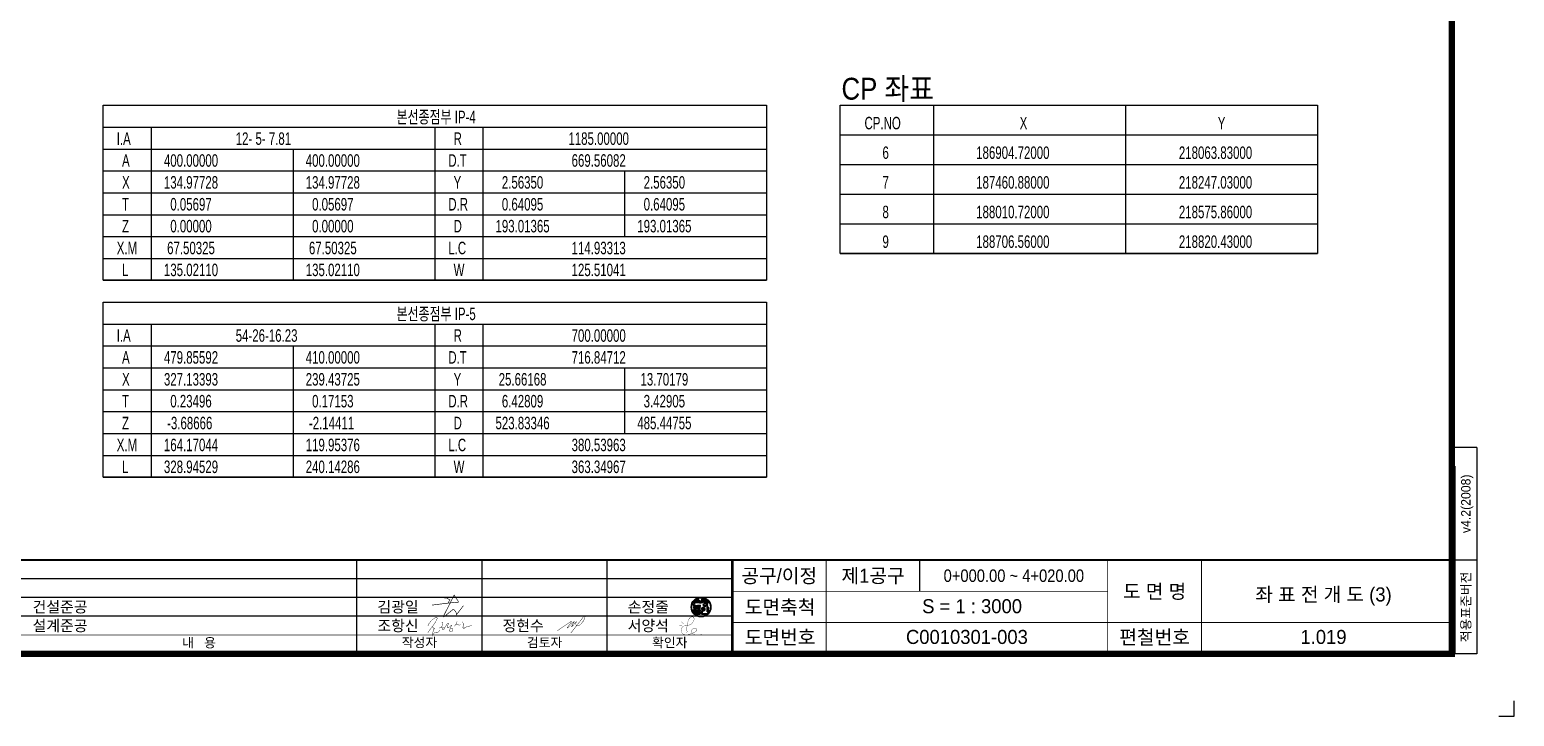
# Model space of a CAD drawing. Header units: inches. Extents: x 0 to 2523, y 0 to 1782.
# Drawn here: x 1099 to 2523, y 0 to 659 of the extents above; entities that cross this region are included whole.
import ezdxf
from ezdxf.enums import TextEntityAlignment as Align

# ---------------------------------------------------------------- set-up
doc = ezdxf.new("R2010")
doc.units = ezdxf.units.IN
doc.header["$LTSCALE"] = 12
doc.header["$MEASUREMENT"] = 0
for name, color, linetype in [('CA-TABL-LIN1', 4, 'Continuous'), ('CA-TABL-LIN2', 1, 'Continuous'), ('CA-TABL-TEX1', 6, 'Continuous'), ('CA-TABL-TEX2', 3, 'Continuous'), ('CX-BORD', 3, 'Continuous'), ('CX-BORD-LIN1', 4, 'Continuous'), ('CX-BORD-LIN2', 3, 'Continuous'), ('CX-BORD-TEX2', 7, 'Continuous'), ('CX-BORD-TEX3', 6, 'Continuous'), ('CX-MISC', 2, 'Continuous'), ('CZ-TEX1', 6, 'Continuous')]:
    doc.layers.add(name, color=color, linetype=linetype)
doc.styles.add('GHG1', font='Dotum.ttf')
doc.styles.add('GHS', font='Dotum.ttf')
doc.styles.add('TB_TEXT', font='Dotum.ttf')
doc.styles.add('TB_WBTXT', font='Dotum.ttf')
doc.styles.add('TB_WMTXT', font='Dotum.ttf')

# ---------------------------------------------------------------- blocks, each defined once
blk = doc.blocks.new('CXBLKA1-KHCA-부산~울산109_K2H')
at = {"layer": 'CX-BORD-LIN1', "const_width": 2}
blk.add_lwpolyline([(821, 20), (25, 20), (25, 574), (821, 574)], close=True, dxfattribs=at)
at = {"layer": 'CX-BORD-LIN1'}
for points, const_width in [([(821, 50), (25, 50)], 0.6), ([(591, 20), (591, 50)], 0.8), ([(591, 20), (591, 50)], 0.6), ([(711, 20), (711, 50)], 0.3), ([(591, 26), (295, 26)], 0.2)]:
    blk.add_lwpolyline(points, dxfattribs=dict(at, const_width=const_width))
for points in [[(471, 20), (471, 50)], [(511, 20), (511, 50)], [(551, 20), (551, 50)]]:
    blk.add_lwpolyline(points, dxfattribs=at)
at = {"layer": 'CX-BORD-LIN2'}
for p, q in [((829, 86.03), (821, 86.03)), ((829, 86.03), (829, 20)), ((822, 80), (822, 20)), ((829, 50), (821, 50)), ((829, 20), (822, 20))]:
    blk.add_line(p, q, dxfattribs=at)
at = {"layer": 'CX-BORD-LIN2', "const_width": 0.3}
for points in [[(621, 20), (621, 50)], [(741, 20), (741, 50)], [(711, 40), (591, 40)], [(821, 30), (591, 30)]]:
    blk.add_lwpolyline(points, dxfattribs=at)
at = {"layer": 'CX-BORD-LIN2'}
for points in [[(651, 40), (651, 50)], [(591, 44), (295, 44)], [(591, 38), (295, 38)], [(591, 32), (295, 32)]]:
    blk.add_lwpolyline(points, dxfattribs=at)
at = {"layer": 'CX-MISC'}
blk.add_lwpolyline([(836, 0), (841, 0), (841, 5)], dxfattribs=at)
at = {"layer": 'CX-BORD-LIN1', "style": 'TB_TEXT'}
for tag, height, p in [('TR_RNUM4', 3, (310.11, 46.64)), ('TR_RDAT4', 3.5, (342.5, 47)), ('TR_DGN4', 3.5, (484.12, 47)), ('TR_CHK4', 3.5, (524.12, 47)), ('TR_APP4', 3.5, (564.12, 47)), ('TR_RDAT3', 3.5, (342.5, 41)), ('TR_DGN3', 3.5, (484.12, 41)), ('TR_CHK3', 3.5, (524.12, 41)), ('TR_APP3', 3.5, (564.12, 41)), ('TR_RNUM3', 3, (310.11, 40.64)), ('TR_RNUM2', 3, (310.11, 34.64)), ('TR_RDAT2', 3.5, (342.5, 35)), ('TR_DGN2', 3.5, (484.12, 35)), ('TR_CHK2', 3.5, (524.12, 35)), ('TR_APP2', 3.5, (564.12, 35)), ('TR_RNUM1', 3, (310.11, 28.64)), ('TR_RDAT1', 3.5, (342.5, 29)), ('TR_DGN1', 3.5, (484.12, 29)), ('TR_CHK1', 3.5, (524.12, 29)), ('TR_APP1', 3.5, (564.12, 29))]:
    blk.add_attdef(tag, text='', height=height, dxfattribs=at).set_placement(p, align=Align.MIDDLE_CENTER)
for tag, p in [('TR_RCON4', (367.3, 47)), ('TR_RCON3', (367.3, 41)), ('TR_RCON2', (367.3, 35)), ('TR_RCON1', (367.3, 29))]:
    blk.add_attdef(tag, text='', height=3.5, dxfattribs=at).set_placement(p, align=Align.MIDDLE_LEFT)
at = {"layer": 'CX-BORD-LIN2', "style": 'TB_TEXT'}
blk.add_text('적용표준버전', height=3, rotation=90, dxfattribs=at).set_placement((825.5, 35), align=Align.MIDDLE_CENTER)
blk.add_attdef('TD_VERSION', text='', height=3, rotation=90, dxfattribs=at).set_placement((825.5, 68.01), align=Align.MIDDLE_CENTER)
at = {"layer": 'CX-BORD-TEX2', "style": 'TB_WMTXT'}
for tag, height, p in [('TB_CNAME', 5, (40.34, 551.83)), ('TB_CSCOP', 4, (41.63, 543.83))]:
    blk.add_attdef(tag, text='', height=height, dxfattribs=at).set_placement(p, align=Align.BOTTOM_LEFT)
at = {"layer": 'CX-BORD-TEX2', "style": 'TB_WBTXT'}
for tag, height, p in [('TB_MTITIL', 10, (423, 553.33)), ('TB_STITL', 7, (423, 538.33))]:
    blk.add_attdef(tag, text='', height=height, dxfattribs=at).set_placement(p, align=Align.MIDDLE_CENTER)
at = {"layer": 'CX-BORD-TEX3', "style": 'TB_TEXT'}
for s, height, p in [('공구/이정', 4.5, (606, 45)), ('도 면 명', 4.5, (726, 40)), ('도면축척', 4.5, (606.29, 35)), ('내   용', 3, (420.5, 23.58)), ('작성자', 3, (491, 23.66)), ('검토자', 3, (531, 23.66)), ('확인자', 3, (571, 23.66)), ('도면번호', 4.5, (606.29, 25.39)), ('편철번호', 4.5, (726, 25.39))]:
    blk.add_text(s, height=height, dxfattribs=at).set_placement(p, align=Align.MIDDLE)
for tag, height, p in [('TD_DCOMP', 4.5, (242.5, 45)), ('TD_CSECT', 4.5, (636, 45)), ('TD_DNAME_TOP', 4.5, (780, 45)), ('TD_DNAME_MAIN', 4.5, (780, 39.01)), ('TD_CCOMP', 4.5, (242.5, 35)), ('TD_HSCAL', 4.5, (651.7, 35.24)), ('TD_VSCAL', 4.5, (680.78, 35.24)), ('TD_DNAME_BOT', 3, (780, 33.65)), ('TD_CNAME', 4.5, (90, 25.75)), ('TD_FIELD', 4.5, (207.5, 25.53)), ('TD_CSTEP', 4.5, (278.24, 25.53)), ('TD_DWGCODE', 4.5, (666, 25.39)), ('TD_DWGNO', 4.5, (780, 25.39))]:
    blk.add_attdef(tag, text='', height=height, dxfattribs=at).set_placement(p, align=Align.MIDDLE_CENTER)
at = {"layer": 'CX-BORD-TEX3', "style": 'TB_TEXT', "width": 0.9}
blk.add_attdef('TD_CDIST', text='', height=4, dxfattribs=at).set_placement((681, 45), align=Align.MIDDLE_CENTER)
blk = doc.blocks.new('CXGLOGO-1공구SIGN1')
at = {"layer": 'CX-BORD-LIN1'}
h = blk.add_hatch(color=256, dxfattribs=at)
h.paths.add_polyline_path([(113.17, 8.97, 1), (106.86, 8.97, 1)])
h.paths.add_polyline_path([(107.03, 8.97, -1), (113, 8.97, -1)], flags=16)
h.paths.add_polyline_path([(110.05, 8.31, -0.896322), (111.33, 8.33, -0.926389)], flags=0)
h.paths.add_polyline_path([(110.43, 8.31, -1), (110.98, 8.31, -1)], flags=0)
h.paths.add_polyline_path([(109.5, 8.23, -0.16562), (108.69, 8.56, -0.151261), (107.82, 8.21, -0.627986), (107.65, 8.49, 0.080455), (108.04, 8.5, 0.195341), (108.3, 8.63, 0.568514), (108.32, 8.75, -0.02761), (107.63, 8.75, -0.507651), (107.65, 9.02, 0.018456), (109.66, 9.01, -0.861292), (109.69, 8.77, -0.02761), (109, 8.77, 0.568514), (109.02, 8.66, 0.195341), (109.28, 8.52, 0.080455), (109.67, 8.51, -0.627986)], flags=0)
h.paths.add_polyline_path([(111.98, 7.48, 0.030267), (111.97, 8.91, -0.353642), (112.35, 8.94, 0.031531), (112.34, 7.45, -0.327476)], flags=0)
h.paths.add_polyline_path([(109.8, 9.25, 0.046914), (107.89, 9.27, -0.265442), (107.61, 9.36, 0.025115), (107.62, 10, -0.360278), (107.96, 10.02, 0.033897), (107.96, 9.53, 0.034645), (109.81, 9.57, -0.467907)], flags=0)
h.paths.add_polyline_path([(110.62, 9.64, -0.651407), (112.23, 9.68, -0.609172)], flags=0)
h.paths.add_polyline_path([(110.96, 9.68, -0.528488), (111.86, 9.68, -0.528488)], flags=0)
h.paths.add_polyline_path([(109.92, 10.23, 0.017069), (108.75, 10.28, 0.016059), (107.64, 10.24, -0.317816), (107.66, 10.57, -0.018433), (108.65, 10.54, 0.071862), (108.64, 10.78, -0.526862), (108.93, 10.78, 0.071862), (108.92, 10.54, -0.018433), (109.91, 10.56, -0.317816)], flags=0)
h.paths.add_polyline_path([(110.22, 10.35, -0.339532), (110.17, 10.66, 0.188952), (110.56, 10.81, 0.277066), (110.64, 11.13), (110.19, 11.13, -0.268336), (110.19, 11.44), (111.33, 11.44, -0.415274), (111.33, 11.13), (110.92, 11.13, 0.310944), (110.95, 10.88, 0.241567), (111.44, 10.64, -0.43607), (111.26, 10.34, -0.204623), (110.79, 10.72, -0.291725)], flags=0)
h = blk.add_hatch(color=256, dxfattribs=at)
h.paths.add_polyline_path([(109, 11.63, 0.180236), (108.7, 11.62, -0.34602), (107.87, 11.05, 0.027428), (107.65, 10.8, 0.1731), (107.99, 10.76, 0.105582), (108.87, 11.2, 0.118372), (109.56, 10.74, 0.303343), (110.05, 10.79, 0.59956), (109.97, 11.01, -0.14726), (109.56, 11.05, -0.255299)])
h.paths.add_polyline_path([(108.65, 10.54, 0.018433), (107.66, 10.57, 0.317816), (107.64, 10.24, -0.017069), (108.82, 10.27, -0.016059), (109.92, 10.23, 0.317816), (109.91, 10.56, 0.018433), (108.92, 10.54, -0.071862), (108.93, 10.78, 0.526862), (108.64, 10.78, -0.071862)])
h.paths.add_polyline_path([(110.64, 11.13, -0.32001), (110.52, 10.78, -0.166466), (110.17, 10.66, 0.339532), (110.22, 10.35, 0.291725), (110.79, 10.72, 0.204623), (111.26, 10.34, 0.43607), (111.44, 10.64, -0.241567), (110.95, 10.88, -0.310944), (110.92, 11.13), (111.33, 11.13, 0.415274), (111.33, 11.44), (110.19, 11.44, 0.268336), (110.19, 11.13)])
h.paths.add_polyline_path([(111.56, 11.1, 0.447543), (111.55, 10.78, 0.166877), (111.9, 10.82, -0.774344), (111.96, 10.77, -0.01215), (111.94, 10.3, 0.291765), (112.41, 10.27, -0.072609), (112.37, 10.8, 0.047972), (111.98, 11.22), (111.98, 11.1)])
h.paths.add_polyline_path([(110.62, 9.64, 0.609172), (112.23, 9.68, 0.651407)])
h.paths.add_polyline_path([(111.86, 9.68, -0.528488), (110.96, 9.68, -0.528488)], flags=16)
h.paths.add_polyline_path([(109.81, 9.57, -0.034645), (107.96, 9.53, -0.033897), (107.96, 10.02, 0.360278), (107.62, 10, -0.025115), (107.61, 9.36, 0.206731), (107.82, 9.26, -0.048506), (109.8, 9.25, 0.467907)])
h.paths.add_polyline_path([(107.65, 9.02, 0.507651), (107.63, 8.75, 0.023899), (108.23, 8.74, -1.260898), (108.3, 8.63, -0.195341), (108.04, 8.5, -0.080455), (107.65, 8.49, 0.6223), (107.81, 8.2, 0.151741), (108.69, 8.56, 0.168185), (109.52, 8.23, 0.602483), (109.67, 8.51, -0.080455), (109.28, 8.52, -0.195341), (109.02, 8.66, -1.260898), (109.09, 8.77, 0.023899), (109.69, 8.77, 0.861292), (109.66, 9.01, -0.018456)])
h.paths.add_polyline_path([(108.52, 7.72), (108.52, 7.6), (107.63, 7.6), (107.63, 7.35), (109.33, 7.35, -1.500376), (109.33, 7.2), (107.66, 7.2, 0.47535), (107.63, 7.16, 0.028837), (107.86, 6.9, -0.449371), (107.96, 6.98), (109.46, 6.98, 0.419942), (109.72, 7.07), (109.72, 7.55, 0.238656), (109.56, 7.63, -0.077937), (108.9, 7.58, -1.489153), (108.91, 7.72, -0.018547), (109.82, 7.71, 0.4578), (109.8, 8, -0.024307), (107.55, 8, 0.257888), (107.54, 7.72)])
h.paths.add_polyline_path([(109.72, 6.57, 0.413627), (109.7, 6.85, 0.071548), (109.45, 6.83), (107.92, 6.83, 0.033337), (108.22, 6.57)])
h.paths.add_polyline_path([(110.43, 6.65), (111.9, 6.65, 0.033893), (112.2, 6.92), (110.41, 6.92), (110.41, 7.4, 0.365339), (110.06, 7.39), (110.06, 6.77, 0.323626)])
h.paths.add_polyline_path([(111.33, 8.33, 0.896322), (110.05, 8.31, 0.926389)])
h.paths.add_polyline_path([(110.43, 8.31, -1), (110.98, 8.31, -1)], flags=16)
h.paths.add_polyline_path([(111.98, 7.48, 0.327476), (112.34, 7.45, -0.031531), (112.35, 8.94, 0.353642), (111.97, 8.91, -0.030267)])
for p, q in [((110.19, 11.44), (111.33, 11.44)), ((110.19, 11.13), (110.64, 11.13)), ((110.92, 11.13), (111.33, 11.13)), ((111.56, 11.1), (111.98, 11.1)), ((111.98, 11.1), (111.98, 11.22)), ((107.54, 7.72), (108.52, 7.72)), ((108.52, 7.6), (107.63, 7.6)), ((107.63, 7.6), (107.63, 7.35)), ((107.63, 7.35), (109.39, 7.35)), ((109.39, 7.2), (107.66, 7.2)), ((109.45, 6.83), (107.92, 6.83)), ((109.46, 6.98), (107.93, 6.98)), ((109.72, 6.57), (108.22, 6.57)), ((108.52, 7.72), (108.52, 7.6)), ((109.72, 7.55), (109.72, 7.07)), ((110.06, 7.39), (110.06, 6.77)), ((110.41, 7.4), (110.41, 6.92)), ((110.41, 6.92), (112.2, 6.92)), ((110.43, 6.65), (111.9, 6.65))]:
    blk.add_line(p, q, dxfattribs=at)
at = {"layer": 'CX-BORD-LIN1', "const_width": 0.2}
for points in [[(23.98, 9.58), (29.03, 10.21), (32.54, 10.54), (31.07, 12.76), (27.6, 5.94), (27.77, 5.79), (30.62, 8.13), (31.11, 8.07), (31.68, 7.31), (31.82, 6.51), (34.02, 9.39)], [(27.25, 11.95), (28.68, 11.86), (29.72, 11.23), (29.03, 10.21)]]:
    blk.add_lwpolyline(points, dxfattribs=at)
at = {"layer": 'CX-BORD-LIN1'}
for centre, radius in [((110.01, 8.97), 3.16), ((110.01, 8.97), 2.99), ((110.71, 8.31), 0.275)]:
    blk.add_circle(centre, radius, dxfattribs=at)
for centre, radius, start, end in [((107.89, 10.4), 0.285, 141.7544, 212.2788), ((101.19, 9.75), 6.43, 356.5037, 2.2584), ((107.8, 9.81), 0.267, 53.5305, 132.7824), ((108.68, -6.91), 17.19, 89.5363, 93.4478), ((107.88, 11.26), 0.511, 244.1273, 286.4327), ((107.69, -2.87), 13.44, 85.891, 90.1151), ((107.92, 11.86), 0.818, 266.6354, 342.982), ((111.55, 9.81), 3.59, 176.6684, 184.4339), ((108.62, 22.84), 13.33, 267.1837, 275.1206), ((107.41, 13.02), 2.33, 285.2524, 308.6983), ((108.78, 10.68), 0.181, 34.0858, 145.218), ((107.79, 10.61), 0.86, 355.3573, 11.7986), ((108.86, 11.22), 0.431, 71.4996, 112.368), ((108.68, -6.91), 17.19, 85.8561, 89.7676), ((110.17, 12.4), 1.77, 222.8577, 249.861), ((109.77, 10.6), 0.86, 167.5053, 183.9465), ((109.72, -2.88), 13.44, 89.1887, 93.4128), ((109.81, 11.85), 0.842, 194.9166, 252.2032), ((109.83, 11.72), 0.73, 247.479, 280.9877), ((109.76, 11.14), 0.449, 242.6949, 310.194), ((109.67, 9.41), 0.208, 308.565, 48.8658), ((109.68, 10.39), 0.285, 327.025, 37.5494), ((109.96, 10.88), 0.127, 318.263, 82.0439), ((110.4, 10.54), 0.263, 152.4912, 227.5073), ((110.46, 11.29), 0.31, 149.9587, 210.0413), ((110.17, 11.24), 0.577, 269.4245, 312.2244), ((110.21, 10.98), 0.629, 270.7013, 335.7545), ((110.34, 11.04), 0.319, 314.2446, 16.1895), ((111.43, 9.31), 0.877, 25.0489, 157.3709), ((111.41, 10.07), 0.903, 208.5127, 333.9071), ((111.47, 11.09), 0.773, 208.6348, 254.8924), ((111.11, 11.03), 0.219, 151.8782, 220.9692), ((111.44, 11.25), 0.61, 216.2845, 270.6069), ((111.41, 9.37), 0.547, 34.2882, 145.7118), ((111.41, 9.98), 0.547, 214.2882, 325.7118), ((111.22, 10.57), 0.234, 281.3546, 15.597), ((111.18, 11.29), 0.219, 314.8963, 45.1037), ((111.7, 10.94), 0.214, 130.8971, 227.3393), ((111.67, 11.31), 0.541, 257.4777, 295.3738), ((111.93, 10.79), 0.0416, 336.9399, 127.9487), ((102.3, 10.99), 9.67, 355.9138, 358.6983), ((112.2, 10.65), 0.435, 233.857, 298.9186), ((114.19, 10.66), 1.83, 175.7173, 192.329), ((107.8, 7.85), 0.292, 149.1499, 206.9931), ((108.71, 31.16), 23.19, 267.1333, 272.7029), ((107.74, 8.88), 0.17, 122.2904, 229.949), ((107.83, 9.55), 0.292, 222.0287, 281.4922), ((107.8, 8.39), 0.183, 146.583, 275.0959), ((107.98, 15), 6.26, 266.8369, 273.1631), ((107.67, 7.17), 0.0345, 98.2574, 199.2613), ((108.78, 36.2), 27.2, 267.6208, 271.8501), ((107.81, 9.7), 1.22, 262.1608, 280.5601), ((107.69, 9.8), 1.6, 274.6812, 309.0869), ((107.95, 6.89), 0.089, 100.9246, 175.8665), ((108.77, -0.91), 10.21, 84.195, 94.9391), ((108, 8.89), 0.394, 275.4358, 319.6478), ((108.28, 8.7), 0.0669, 290.3352, 48.8106), ((109.58, 9.58), 1.36, 229.1222, 266.7382), ((108.88, 7.65), 0.0773, 116.2849, 237.4819), ((109.07, 9.7), 2.13, 263.6349, 283.3556), ((109.25, -4.62), 12.35, 87.3491, 91.8973), ((109.04, 8.72), 0.0669, 131.1894, 249.6648), ((109.34, 15.02), 6.26, 266.8369, 273.1631), ((109.32, 8.91), 0.394, 220.3522, 264.5642), ((109.51, 9.72), 1.22, 259.4399, 277.8392), ((109.36, 7.28), 0.08, 291.0107, 65.7444), ((109.63, 5.95), 0.899, 85.2286, 101.5982), ((109.55, 7.15), 0.195, 243.3897, 334.508), ((109.52, 8.41), 0.183, 264.9041, 33.417), ((109.57, 7.43), 0.199, 37.5054, 91.197), ((109.66, 8.89), 0.123, 286.1942, 89.1465), ((109.57, 6.7), 0.195, 318.8698, 48.755), ((109.69, 7.85), 0.188, 314.7057, 53.0989), ((110.69, 8.25), 0.645, 7.1213, 174.6035), ((110.69, 8.37), 0.643, 185.239, 356.4858), ((110.24, 7.19), 0.271, 51.1435, 131.4204), ((110.33, 6.97), 0.334, 215.0435, 286.7752), ((112.18, 8.69), 0.309, 55.6354, 133.5384), ((100.14, 8.1), 11.85, 356.9768, 3.9114), ((112.18, 7.71), 0.309, 229.2402, 301.7698), ((124.18, 8.1), 11.85, 175.938, 183.162)]:
    blk.add_arc(centre, radius, start, end, dxfattribs=at)

msp = doc.modelspace()

# ---------------------------------------------------------------- linework, layer by layer
at = {"layer": 'CA-TABL-LIN1', "linetype": 'Continuous'}
for p, q in [((1169.7, 586.5), (1805.7, 586.5)), ((1169.7, 418.5), (1169.7, 586.5)), ((1805.7, 586.5), (1805.7, 418.5)), ((1876.5, 586.5), (2334.4, 586.5)), ((1876.5, 444.2), (1876.5, 586.5)), ((2334.4, 586.5), (2334.4, 444.2)), ((1169.7, 565.5), (1805.7, 565.5)), ((1876.5, 558), (2334.4, 558)), ((1876.5, 558), (2334.4, 558)), ((2334.4, 444.2), (1876.5, 444.2)), ((1876.5, 444.2), (2334.4, 444.2)), ((1805.7, 418.5), (1169.7, 418.5)), ((1169.7, 418.5), (1805.7, 418.5)), ((1169.7, 397.5), (1805.7, 397.5)), ((1169.7, 229.5), (1169.7, 397.5)), ((1805.7, 397.5), (1805.7, 229.5)), ((1169.7, 376.5), (1805.7, 376.5)), ((1805.7, 229.5), (1169.7, 229.5)), ((1169.7, 229.5), (1805.7, 229.5))]:
    msp.add_line(p, q, dxfattribs=at)
at = {"layer": 'CA-TABL-LIN2', "linetype": 'Continuous'}
for p, q in [((1965.9, 586.5), (1965.9, 444.2)), ((1215.7, 565.5), (1215.7, 418.5)), ((1487.7, 565.5), (1487.7, 418.5)), ((1533.7, 565.5), (1533.7, 418.5)), ((1215.7, 376.5), (1215.7, 229.5)), ((1487.7, 376.5), (1487.7, 229.5)), ((1533.7, 376.5), (1533.7, 229.5))]:
    msp.add_line(p, q, dxfattribs=at)
at = {"layer": 'CA-TABL-LIN2'}
for p, q in [((2150.2, 586.5), (2150.2, 444.2)), ((1169.7, 544.5), (1805.7, 544.5)), ((1351.7, 544.5), (1351.7, 418.5)), ((1876.5, 529.5), (2334.4, 529.5)), ((1169.7, 523.5), (1805.7, 523.5)), ((1669.7, 523.5), (1669.7, 460.5)), ((1169.7, 502.5), (1805.7, 502.5)), ((1876.5, 501.1), (2334.4, 501.1)), ((1169.7, 481.5), (1805.7, 481.5)), ((1876.5, 472.6), (2334.4, 472.6)), ((1169.7, 460.5), (1805.7, 460.5)), ((1169.7, 439.5), (1805.7, 439.5)), ((1169.7, 355.5), (1805.7, 355.5)), ((1351.7, 355.5), (1351.7, 229.5)), ((1169.7, 334.5), (1805.7, 334.5)), ((1669.7, 334.5), (1669.7, 271.5)), ((1169.7, 313.5), (1805.7, 313.5)), ((1169.7, 292.5), (1805.7, 292.5)), ((1169.7, 271.5), (1805.7, 271.5)), ((1169.7, 250.5), (1805.7, 250.5))]:
    msp.add_line(p, q, dxfattribs=at)
at = {"layer": 'CX-BORD-LIN1'}
for points, const_width in [([(1481.9, 88.8), (1481.1, 86.7), (1481.1, 86.7), (1481.1, 86.7), (1481.9, 88.8), (1484, 91.5), (1485.1, 92.6), (1486.7, 93.8), (1488.3, 94.7), (1489.4, 95.2), (1490.1, 94.3), (1489.6, 93), (1488.9, 91.7), (1488, 90), (1486.7, 88), (1485.7, 86.8), (1484.1, 84.8), (1482.3, 82.2), (1481, 80.3)], 0.37), ([(1485.1, 86), (1486.2, 85), (1487, 84.3), (1487.9, 83.8)], 0.37), ([(1494.4, 90.6), (1495.4, 89.9), (1495.1, 88.9), (1494.8, 87.5), (1494.7, 87), (1494.3, 85.9), (1493.3, 85.2), (1491.9, 84.7)], 0.37), ([(1493.3, 85.2), (1495, 85.7), (1495.8, 85.4), (1495.6, 84.8), (1495.2, 84.4), (1495.1, 83.6), (1495.1, 82.9), (1496.1, 83), (1496.9, 84.2), (1497, 84.7), (1497.2, 85.2), (1498, 86.4), (1498.6, 87.4), (1499.3, 88.6), (1500, 89.2), (1500.8, 89.5), (1500.6, 88.5), (1500.2, 87.6), (1499.8, 86.9), (1499.5, 85.5), (1499.8, 85), (1500.7, 85), (1502.6, 86.7), (1503.9, 87.3), (1502.8, 85.7), (1502.2, 83.9), (1501.9, 82.6), (1502, 81.5), (1502.9, 81.3), (1503.8, 81), (1504.7, 81.8), (1505.1, 83.2), (1504.9, 84.2), (1504.4, 84.3), (1503.6, 84.1), (1502.9, 83.7)], 0.37), ([(1506.3, 86.2), (1508.3, 89), (1508.8, 90.4), (1509, 91.1)], 0.37), ([(1508.1, 88.5), (1508.5, 88.4), (1509.1, 88.1), (1509.5, 87.9), (1510.4, 87.7), (1510.9, 87.6), (1511.3, 87.5), (1511.7, 87.8), (1512.2, 88.1)], 0.37), ([(1514.1, 90.8), (1514.6, 89.8), (1515, 88.8), (1515, 88.2), (1515.1, 87.6), (1514.9, 86.8), (1514.7, 86), (1514.7, 85.4), (1514.7, 84.9), (1514.8, 84.6), (1515, 84.5), (1515.4, 84.4), (1515.6, 84.4), (1515.8, 84.5), (1515.9, 84.6), (1516.4, 85), (1516.9, 85.5), (1517.9, 85.8), (1518.9, 86.2), (1520.1, 86.4), (1521.3, 86.7), (1522.2, 87.1), (1523.2, 87.4)], 0.37), ([(1605.1, 82), (1610.8, 86.1), (1613.6, 88), (1615.6, 89.3), (1617, 90.2), (1617.5, 90.6), (1618.2, 90.9), (1618.6, 91.1), (1618.8, 91.1), (1618.9, 91.1), (1618.9, 91), (1618.9, 90.9), (1618.8, 90.8), (1617.5, 88.9), (1616.2, 87.2), (1615.3, 85.9), (1614.7, 85), (1614.6, 84.8), (1614.6, 84.7), (1614.6, 84.6), (1614.6, 84.6), (1614.6, 84.6), (1614.7, 84.7), (1615.5, 85.3), (1616.7, 86.4), (1620, 89.8), (1620.7, 90.5), (1621, 90.8), (1621.2, 90.9), (1621.4, 91.1), (1621.5, 91.1), (1621.5, 91.1), (1621.5, 91), (1620.1, 88.5), (1619.1, 86.7), (1618.9, 86.1), (1618.9, 86), (1618.9, 86), (1619, 86), (1619.1, 86), (1619.8, 86.7), (1620.9, 88), (1623.1, 90.5), (1623.3, 90.7), (1623.4, 90.8), (1623.4, 90.7), (1623.2, 90.2), (1623.2, 90), (1623, 89.3), (1622.9, 88.9), (1622.9, 88.7), (1622.9, 88.4), (1623, 88.1), (1623.2, 87.8), (1623.6, 87.3), (1623.8, 87.2)], 0.37), ([(1618.2, 80), (1623.8, 87.2), (1630.8, 96.3), (1630.9, 96.7), (1631.1, 96.9), (1631.2, 96.9), (1631.3, 96.9), (1631.4, 96.9), (1631.5, 96.8), (1631.5, 96.8), (1631.6, 96.7), (1631.7, 96.5), (1631.7, 96.2), (1631.7, 96.1), (1631.7, 95.8), (1631.7, 95.3), (1631.6, 95), (1631.5, 94.3), (1631.1, 93.2), (1630.6, 92.3), (1630.1, 91.4), (1629.2, 90.3), (1628.2, 89), (1627.2, 88), (1626.4, 87.5), (1625.6, 87.1), (1625.1, 87), (1624.8, 86.9), (1624.5, 86.8), (1624.2, 86.9), (1623.8, 87.1), (1623.8, 87.2)], 0.37), ([(1722.3, 87.6), (1722.6, 87.5), (1723.1, 87.2), (1723.6, 87), (1724, 86.9), (1724.8, 86.7), (1725.1, 86.7), (1725.7, 86.7), (1726.5, 86.7), (1727.4, 86.7), (1728.2, 86.8), (1728.9, 86.9), (1729.8, 87), (1730.1, 87.1), (1730.8, 87.3), (1731.3, 87.4), (1731.7, 87.6), (1732.6, 88), (1732.9, 88.2), (1733.1, 88.3), (1733.3, 88.4), (1733.8, 88.7), (1734.2, 89.1), (1734.5, 89.4), (1734.8, 89.8), (1735.1, 90.2), (1735.3, 90.5), (1735.5, 90.8), (1735.6, 91), (1735.8, 91.5), (1736, 91.9), (1736.2, 92.4), (1736.3, 92.8), (1736.3, 93.2), (1736.3, 93.6), (1736.3, 93.9), (1736.2, 94.3), (1736.1, 94.6), (1736, 94.8), (1735.7, 95.1), (1735.5, 95.3), (1735.3, 95.4), (1735.2, 95.5), (1734.9, 95.6), (1734.7, 95.6), (1734.6, 95.6), (1734.4, 95.6), (1734.2, 95.6), (1734.1, 95.5), (1733.9, 95.5), (1733.7, 95.4), (1733.7, 95.4), (1733.6, 95.3), (1733.4, 95.2), (1733.2, 95.1), (1732.9, 95), (1732.7, 94.8), (1732.4, 94.6), (1732.3, 94.5), (1732.1, 94.2), (1731.9, 94), (1731.7, 93.8), (1731.6, 93.6), (1731.4, 93.4), (1731.3, 93), (1731.1, 92.7), (1731, 92.4), (1730.8, 92), (1730.7, 91.6), (1730.6, 91.4), (1730.4, 90.6), (1730.2, 89.8), (1730.1, 89.3), (1730, 88.8), (1729.9, 88.2), (1729.8, 87.8), (1729.7, 87.4), (1729.7, 87), (1729.4, 85.4), (1729.4, 84.6), (1729.4, 83.7), (1729.4, 83.1), (1729.5, 82.5), (1729.5, 82.1), (1729.6, 81.8), (1729.6, 81.5), (1729.6, 81), (1729.5, 80.8), (1729.5, 80.7), (1729.4, 80.4), (1729.4, 80.3)], 0.271), ([(1727.9, 87.2), (1727.4, 87), (1726.5, 86.7), (1725.4, 86.1), (1725, 85.6), (1724.5, 84.7), (1724.4, 84.6), (1724.3, 84.4), (1724.3, 84.2), (1724.2, 84), (1724.2, 83.8), (1724.1, 83.4), (1724.1, 83.3), (1724, 82.9), (1724, 82.7), (1723.9, 82.4), (1723.9, 82.1), (1724, 81.7), (1724, 81.3), (1724.2, 80.9), (1724.4, 80.5), (1724.5, 80.3), (1724.7, 80.1), (1725.1, 79.6), (1725.5, 79.2), (1725.9, 78.9), (1726.5, 78.6), (1726.9, 78.5), (1727.7, 78.3), (1728.4, 78.3), (1729, 78.3), (1729.4, 78.3), (1729.8, 78.3), (1730.1, 78.4), (1730.4, 78.4), (1730.6, 78.4), (1730.9, 78.5), (1731.1, 78.5), (1731.4, 78.6), (1731.5, 78.6), (1731.9, 78.7), (1732.1, 78.8), (1732.3, 78.9), (1732.6, 78.9), (1733, 79.1), (1733.3, 79.2), (1733.5, 79.2), (1733.7, 79.3), (1734.2, 79.5), (1734.5, 79.6), (1734.7, 79.7), (1734.9, 79.8), (1735.2, 79.9), (1735.4, 80.1), (1735.7, 80.2), (1735.9, 80.3), (1736.1, 80.4), (1736.3, 80.5), (1736.5, 80.6), (1736.7, 80.7), (1737, 80.9), (1737.2, 81), (1737.4, 81.2), (1737.5, 81.3), (1737.7, 81.4), (1738, 81.6), (1738.1, 81.7), (1738.3, 81.8), (1738.4, 82), (1738.6, 82.2), (1738.7, 82.4), (1738.8, 82.5), (1738.9, 82.7), (1738.9, 82.8), (1738.9, 82.9), (1738.9, 83.1), (1738.9, 83.3), (1738.9, 83.4), (1738.9, 83.6), (1738.8, 83.7), (1738.8, 83.8), (1738.6, 84), (1738.4, 84.2), (1738.2, 84.3), (1738.1, 84.4), (1737.9, 84.4), (1737.7, 84.5), (1737.5, 84.5), (1737.2, 84.5), (1737.1, 84.5), (1736.9, 84.5), (1736.6, 84.5), (1736.4, 84.5), (1736.1, 84.4), (1735.9, 84.3), (1735.7, 84.3), (1735.6, 84.2), (1735.4, 84.1), (1735.1, 84), (1735, 83.9), (1734.8, 83.7), (1734.7, 83.6), (1734.5, 83.5), (1734.4, 83.3), (1734.4, 83.2), (1734.3, 83.1), (1734.2, 82.9), (1734.2, 82.7), (1734.1, 82.6), (1734.1, 82.4), (1734.1, 82.3), (1734.1, 82.2), (1734.1, 82.1), (1734.1, 82), (1734.1, 81.8), (1734.1, 81.5), (1734.1, 81.4), (1734.1, 81.3), (1734.2, 81.1), (1734.2, 80.9), (1734.2, 80.7), (1734.3, 80.6), (1734.3, 80.5), (1734.4, 80.3), (1734.5, 80.1), (1734.6, 80), (1734.7, 79.8), (1734.8, 79.8), (1734.9, 79.7), (1735, 79.5), (1735.2, 79.3), (1735.4, 79.2), (1735.5, 79.1), (1735.6, 79), (1735.7, 79), (1735.9, 78.9), (1735.9, 78.8), (1736.1, 78.7), (1736.2, 78.7), (1736.3, 78.6), (1736.4, 78.6), (1736.5, 78.5), (1736.6, 78.5), (1736.8, 78.5), (1736.9, 78.4), (1736.9, 78.4), (1737.2, 78.3), (1737.3, 78.3), (1737.5, 78.3), (1737.8, 78.2), (1738.2, 78.2), (1738.5, 78.1), (1738.9, 78.1), (1739.1, 78.1), (1739.5, 78.1), (1739.7, 78.1), (1739.8, 78.1), (1740, 78.1), (1740.2, 78.1), (1740.5, 78.1), (1740.8, 78.2), (1740.9, 78.2), (1741.1, 78.2), (1741.3, 78.3), (1741.6, 78.3), (1741.8, 78.3), (1742, 78.3), (1742.3, 78.4), (1742.6, 78.4), (1743, 78.5), (1743.4, 78.6), (1743.8, 78.7)], 0.271), ([(1724.2, 90.8), (1726.1, 89)], 0.271), ([(1487.2, 84.1), (1486.6, 83.1), (1486.1, 82.1), (1485.8, 80.4), (1485.5, 79.2), (1485.3, 77.5), (1486.4, 79.2), (1486.9, 79.8), (1487.6, 80.4), (1488.6, 80.4), (1489.3, 80.2), (1490.5, 80.5), (1491.5, 81.4), (1492.2, 82.8)], 0.37)]:
    msp.add_lwpolyline(points, dxfattribs=dict(at, const_width=const_width))

# ---------------------------------------------------------------- block references
at = {"layer": 'CX-BORD'}
ref = msp.add_blockref('CXBLKA1-KHCA-부산~울산109_K2H', (0, 0), dxfattribs=dict(at, xscale=3, yscale=3, zscale=3))
ref.add_attrib('TD_DNAME_MAIN', '좌 표 전 개 도 (3)', dxfattribs={"layer": 'CX-BORD-TEX3', "height": 13.5, "style": 'TB_TEXT'}).set_placement((2340, 117), align=Align.MIDDLE_CENTER)
ref.add_attrib('TD_CSECT', '제1공구', dxfattribs={"layer": 'CX-BORD-TEX3', "height": 13.5, "style": 'TB_TEXT'}).set_placement((1908, 135), align=Align.MIDDLE_CENTER)
ref.add_attrib('TD_CDIST', '0+000.00 ~ 4+020.00', dxfattribs={"layer": 'CX-BORD-TEX3', "height": 12, "style": 'TB_TEXT', "width": 0.9}).set_placement((2043, 135), align=Align.MIDDLE_CENTER)
ref.add_attrib('TD_HSCAL', 'S = 1 : 3000', dxfattribs={"layer": 'CX-BORD-TEX3', "height": 13.5, "style": 'TB_TEXT'}).set_placement((1955.1, 105.7), align=Align.MIDDLE_LEFT)
ref.add_attrib('TR_RCON1', '설계준공', dxfattribs={"layer": 'CX-BORD-LIN1', "height": 10.5, "style": 'TB_TEXT'}).set_placement((1101.9, 87), align=Align.MIDDLE_LEFT)
ref.add_attrib('TR_DGN1', '조항신', dxfattribs={"layer": 'CX-BORD-LIN1', "height": 10.5, "style": 'TB_TEXT'}).set_placement((1452.4, 87), align=Align.MIDDLE_CENTER)
ref.add_attrib('TR_CHK1', '정현수', dxfattribs={"layer": 'CX-BORD-LIN1', "height": 10.5, "style": 'TB_TEXT'}).set_placement((1572.4, 87), align=Align.MIDDLE_CENTER)
ref.add_attrib('TR_APP1', '서양석', dxfattribs={"layer": 'CX-BORD-LIN1', "height": 10.5, "style": 'TB_TEXT'}).set_placement((1692.4, 87), align=Align.MIDDLE_CENTER)
ref.add_attrib('TR_RCON2', '건설준공', dxfattribs={"layer": 'CX-BORD-LIN1', "height": 10.5, "style": 'TB_TEXT'}).set_placement((1101.9, 105), align=Align.MIDDLE_LEFT)
ref.add_attrib('TR_DGN2', '김광일', dxfattribs={"layer": 'CX-BORD-LIN1', "height": 10.5, "style": 'TB_TEXT'}).set_placement((1452.4, 105), align=Align.MIDDLE_CENTER)
ref.add_attrib('TR_APP2', '손정줄', dxfattribs={"layer": 'CX-BORD-LIN1', "height": 10.5, "style": 'TB_TEXT'}).set_placement((1692.4, 105), align=Align.MIDDLE_CENTER)
ref.add_attrib('TD_DWGNO', '1.019', dxfattribs={"layer": 'CX-BORD-TEX3', "height": 13.5, "style": 'TB_TEXT'}).set_placement((2340, 76.2), align=Align.MIDDLE_CENTER)
ref.add_attrib('TD_DWGCODE', 'C0010301-003', dxfattribs={"layer": 'CX-BORD-TEX3', "height": 13.5, "style": 'TB_TEXT'}).set_placement((1998, 76.2), align=Align.MIDDLE_CENTER)
ref.add_attrib('TD_VERSION', 'v4.2(2008)', dxfattribs={"layer": 'CX-BORD-LIN2', "height": 9, "rotation": 90, "style": 'TB_TEXT'}).set_placement((2476.5, 204), align=Align.MIDDLE_CENTER)
at = {"layer": 'CX-BORD-LIN1', "xscale": 3, "yscale": 3, "zscale": 3}
msp.add_blockref('CXGLOGO-1공구SIGN1', (1413, 78), dxfattribs=at)

# ---------------------------------------------------------------- texts
at = {"layer": 'CA-TABL-TEX1', "style": 'GHS', "width": 0.7}
for s, p in [('본선종점부 IP-4', (1451, 569.3)), ('CP.NO', (1899.8, 563.4)), ('X', (2048.6, 563.4)), ('Y', (2238.6, 563.4)), ('본선종점부 IP-5', (1451, 380.3))]:
    msp.add_text(s, height=12, rotation=360, dxfattribs=at).set_placement(p)
at = {"layer": 'CA-TABL-TEX2', "style": 'GHS', "width": 0.7}
for s, p in [('I.A', (1182.6, 548.5)), ('12- 5- 7.81', (1296.7, 548.5)), ('R', (1505.7, 548.5)), ('  1185.00000', (1609.7, 548.5)), ('6', (1917, 535)), ('186904.72000', (2006.9, 535)), ('218063.83000', (2201.3, 535)), ('A', (1187.7, 527.5)), ('   400.00000', (1218.7, 527.5)), ('   400.00000', (1354.7, 527.5)), ('D.T', (1500.6, 527.5)), ('   669.56082', (1609.7, 527.5)), ('X', (1187.7, 506.5)), ('   134.97728', (1218.7, 506.5)), ('   134.97728', (1354.7, 506.5)), ('Y', (1505.7, 506.5)), ('     2.56350', (1536.7, 506.5)), ('     2.56350', (1672.7, 506.5)), ('7', (1917, 506.5)), ('187460.88000', (2006.9, 506.5)), ('218247.03000', (2201.3, 506.5)), ('T', (1187.7, 485.5)), ('     0.05697', (1218.7, 485.5)), ('     0.05697', (1354.7, 485.5)), ('D.R', (1500.6, 485.5)), ('     0.64095', (1536.7, 485.5)), ('     0.64095', (1672.7, 485.5)), ('8', (1917, 478.1)), ('188010.72000', (2006.9, 478.1)), ('218575.86000', (2201.3, 478.1)), ('Z', (1187.7, 464.5)), ('     0.00000', (1218.7, 464.5)), ('     0.00000', (1354.7, 464.5)), ('D', (1505.7, 464.5)), ('   193.01365', (1536.7, 464.5)), ('   193.01365', (1672.7, 464.5)), ('9', (1917, 449.6)), ('188706.56000', (2006.9, 449.6)), ('218820.43000', (2201.3, 449.6)), ('X.M', (1182.6, 443.5)), ('    67.50325', (1218.7, 443.5)), ('    67.50325', (1354.7, 443.5)), ('L.C', (1500.6, 443.5)), ('   114.93313', (1609.7, 443.5)), ('L', (1187.7, 422.5)), ('   135.02110', (1218.7, 422.5)), ('   135.02110', (1354.7, 422.5)), ('W', (1505.7, 422.5)), ('   125.51041', (1609.7, 422.5)), ('I.A', (1182.6, 359.5)), ('54-26-16.23', (1296.7, 359.5)), ('R', (1505.7, 359.5)), ('   700.00000', (1609.7, 359.5)), ('A', (1187.7, 338.5)), ('   479.85592', (1218.7, 338.5)), ('   410.00000', (1354.7, 338.5)), ('D.T', (1500.6, 338.5)), ('   716.84712', (1609.7, 338.5)), ('X', (1187.7, 317.5)), ('   327.13393', (1218.7, 317.5)), ('   239.43725', (1354.7, 317.5)), ('Y', (1505.7, 317.5)), ('    25.66168', (1536.7, 317.5)), ('    13.70179', (1672.7, 317.5)), ('T', (1187.7, 296.5)), ('     0.23496', (1218.7, 296.5)), ('     0.17153', (1354.7, 296.5)), ('D.R', (1500.6, 296.5)), ('     6.42809', (1536.7, 296.5)), ('     3.42905', (1672.7, 296.5)), ('Z', (1187.7, 275.5)), ('    -3.68666', (1218.7, 275.5)), ('    -2.14411', (1354.7, 275.5)), ('D', (1505.7, 275.5)), ('   523.83346', (1536.7, 275.5)), ('   485.44755', (1672.7, 275.5)), ('X.M', (1182.6, 254.5)), ('   164.17044', (1218.7, 254.5)), ('   119.95376', (1354.7, 254.5)), ('L.C', (1500.6, 254.5)), ('   380.53963', (1609.7, 254.5)), ('L', (1187.7, 233.5)), ('   328.94529', (1218.7, 233.5)), ('   240.14286', (1354.7, 233.5)), ('W', (1505.7, 233.5)), ('   363.34967', (1609.7, 233.5))]:
    msp.add_text(s, height=12, rotation=360, dxfattribs=at).set_placement(p)
at = {"layer": 'CZ-TEX1', "style": 'GHG1', "width": 0.9}
msp.add_text('CP 좌표', height=21, dxfattribs=at).set_placement((1877.7, 591.9))

doc.saveas('drawing.dxf')
